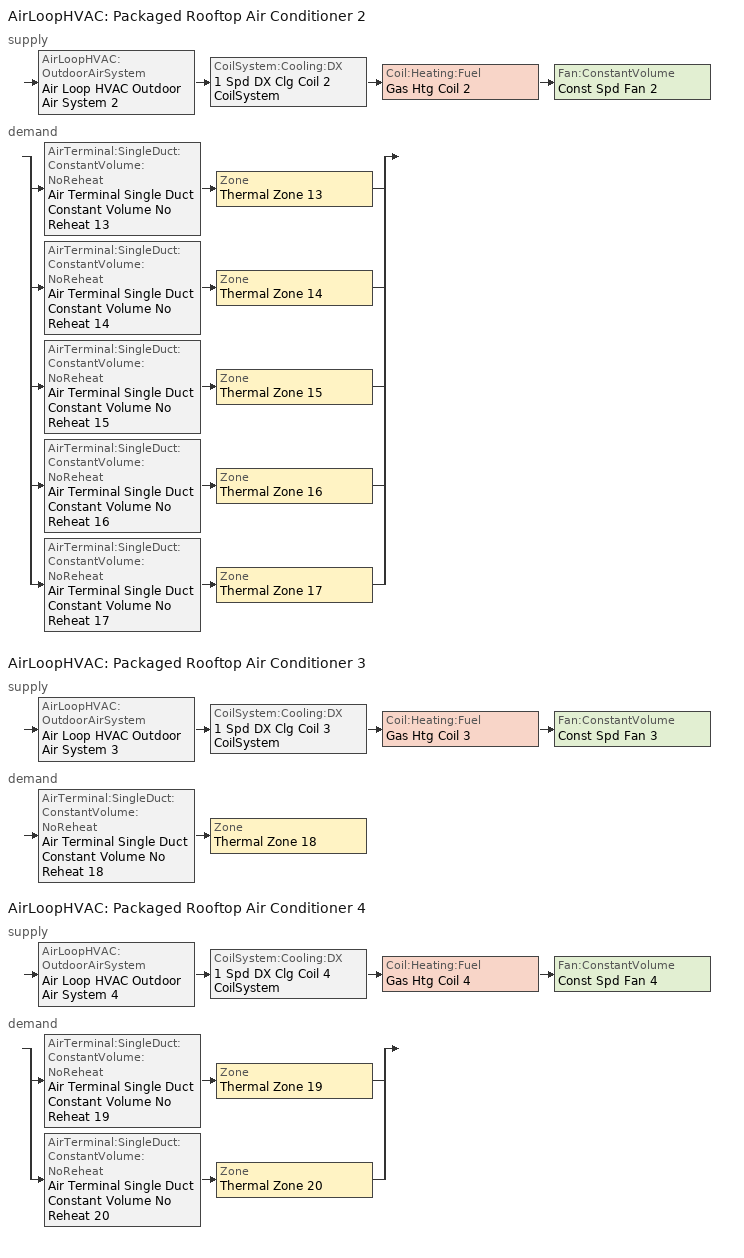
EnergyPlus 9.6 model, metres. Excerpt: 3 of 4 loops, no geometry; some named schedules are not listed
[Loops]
AirLoopHVAC 'Packaged Rooftop Air Conditioner 2'
 supply: AirLoopHVAC:OutdoorAirSystem 'Air Loop HVAC Outdoor Air System 2' > CoilSystem:Cooling:DX '1 Spd DX Clg Coil 2 CoilSystem' > Coil:Heating:Fuel 'Gas Htg Coil 2' > Fan:ConstantVolume 'Const Spd Fan 2'
 demand: split
  | AirTerminal:SingleDuct:ConstantVolume:NoReheat 'Air Terminal Single Duct Constant Volume No Reheat 13' > Zone 'Thermal Zone 13'
  | AirTerminal:SingleDuct:ConstantVolume:NoReheat 'Air Terminal Single Duct Constant Volume No Reheat 14' > Zone 'Thermal Zone 14'
  | AirTerminal:SingleDuct:ConstantVolume:NoReheat 'Air Terminal Single Duct Constant Volume No Reheat 15' > Zone 'Thermal Zone 15'
  | AirTerminal:SingleDuct:ConstantVolume:NoReheat 'Air Terminal Single Duct Constant Volume No Reheat 16' > Zone 'Thermal Zone 16'
  | AirTerminal:SingleDuct:ConstantVolume:NoReheat 'Air Terminal Single Duct Constant Volume No Reheat 17' > Zone 'Thermal Zone 17'
AirLoopHVAC 'Packaged Rooftop Air Conditioner 3'
 supply: AirLoopHVAC:OutdoorAirSystem 'Air Loop HVAC Outdoor Air System 3' > CoilSystem:Cooling:DX '1 Spd DX Clg Coil 3 CoilSystem' > Coil:Heating:Fuel 'Gas Htg Coil 3' > Fan:ConstantVolume 'Const Spd Fan 3'
 demand: AirTerminal:SingleDuct:ConstantVolume:NoReheat 'Air Terminal Single Duct Constant Volume No Reheat 18' > Zone 'Thermal Zone 18'
AirLoopHVAC 'Packaged Rooftop Air Conditioner 4'
 supply: AirLoopHVAC:OutdoorAirSystem 'Air Loop HVAC Outdoor Air System 4' > CoilSystem:Cooling:DX '1 Spd DX Clg Coil 4 CoilSystem' > Coil:Heating:Fuel 'Gas Htg Coil 4' > Fan:ConstantVolume 'Const Spd Fan 4'
 demand: split
  | AirTerminal:SingleDuct:ConstantVolume:NoReheat 'Air Terminal Single Duct Constant Volume No Reheat 19' > Zone 'Thermal Zone 19'
  | AirTerminal:SingleDuct:ConstantVolume:NoReheat 'Air Terminal Single Duct Constant Volume No Reheat 20' > Zone 'Thermal Zone 20'
[Controller:MechanicalVentilation] Availability Schedule=Always On Discrete; Demand Controlled Ventilation=No; System Outdoor Air Method=ZoneSum
Name | Zone or ZoneList Name 1 | Design Specification Outdoor Air Object Name 1 | Zone or ZoneList Name 2 | Design Specification Outdoor Air Object Name 2 | Zone or ZoneList Name 3 | Design Specification Outdoor Air Object Name 3 | Zone or ZoneList Name 4 | Design Specification Outdoor Air Object Name 4 | Zone or ZoneList Name 5 | Design Specification Outdoor Air Object Name 5
Controller Mechanical Ventilation 2 | Thermal Zone 13 | Ventilation 13 | Thermal Zone 14 | Ventilation 14 | Thermal Zone 15 | Ventilation 15 | Thermal Zone 16 | Ventilation 16 | Thermal Zone 17 | Ventilation 17
Controller Mechanical Ventilation 3 | Thermal Zone 18 | Ventilation 18
Controller Mechanical Ventilation 4 | Thermal Zone 19 | Ventilation 19 | Thermal Zone 20 | Ventilation 20
[AirLoopHVAC] Design Supply Air Flow Rate m3/s=AutoSize; Design Return Air Flow Fraction of Supply Air Flow=1
Packaged Rooftop Air Conditioner 2; Packaged Rooftop Air Conditioner 3; Packaged Rooftop Air Conditioner 4
[Sizing:System] Type of Load to Size On=Sensible; Design Outdoor Air Flow Rate m3/s=Autosize; Central Heating Maximum System Air Flow Ratio=0.3; Preheat Design Temperature C=7; Preheat Design Humidity Ratio kgWater/kgDryAir=0.008; Precool Design Temperature C=12.8; Precool Design Humidity Ratio kgWater/kgDryAir=0.008; Type of Zone Sum to Use=NonCoincident; 100% Outdoor Air in Cooling=Yes; 100% Outdoor Air in Heating=Yes; Central Cooling Design Supply Air Humidity Ratio kgWater/kgDryAir=0.0085; Central Heating Design Supply Air Humidity Ratio kgWater/kgDryAir=0.008; Cooling Supply Air Flow Rate Method=DesignDay; Cooling Supply Air Flow Rate m3/s=0; Cooling Supply Air Flow Rate Per Floor Area m3/s-m2=0.00996765; Cooling Fraction of Autosized Cooling Supply Air Flow Rate=1; Cooling Supply Air Flow Rate Per Unit Cooling Capacity m3/s-W=3.94755e-05; Heating Supply Air Flow Rate Method=DesignDay; Heating Supply Air Flow Rate m3/s=0; Heating Supply Air Flow Rate Per Floor Area m3/s-m2=0.00996765; Heating Fraction of Autosized Heating Supply Air Flow Rate=1; Heating Fraction of Autosized Cooling Supply Air Flow Rate=1; Heating Supply Air Flow Rate Per Unit Heating Capacity m3/s-W=3.15882e-05; System Outdoor Air Method=ZoneSum; Zone Maximum Outdoor Air Fraction dimensionless=1; Cooling Design Capacity Method=CoolingDesignCapacity; Cooling Design Capacity W=Autosize; Cooling Design Capacity Per Floor Area W/m2=234.7; Fraction of Autosized Cooling Design Capacity=1; Heating Design Capacity Method=HeatingDesignCapacity; Heating Design Capacity W=Autosize; Heating Design Capacity Per Floor Area W/m2=157; Fraction of Autosized Heating Design Capacity=1; Central Cooling Capacity Control Method=OnOff; Occupant Diversity=Autosize
Name | Central Cooling Design Supply Air Temperature C | Central Heating Design Supply Air Temperature C
Packaged Rooftop Air Conditioner 2 | 18.7 | 41.9
Packaged Rooftop Air Conditioner 3 | 13 | 54.4
Packaged Rooftop Air Conditioner 4 | 18.2 | 42.2
[Controller:OutdoorAir] Minimum Outdoor Air Flow Rate m3/s=0; Maximum Outdoor Air Flow Rate m3/s=Autosize; Economizer Control Action Type=ModulateFlow; Economizer Maximum Limit Dry-Bulb Temperature C=28; Economizer Maximum Limit Enthalpy J/kg=64000; Economizer Minimum Limit Dry-Bulb Temperature C=-100; Lockout Type=NoLockout; Minimum Limit Type=FixedMinimum; High Humidity Control=No; Control High Indoor Humidity Based on Outdoor Humidity Ratio=Yes; Heat Recovery Bypass Control Type=BypassWhenWithinEconomizerLimits
Name | Economizer Control Type | Mechanical Ventilation Controller
Controller Outdoor Air 2 | DifferentialEnthalpy | Controller Mechanical Ventilation 2
Controller Outdoor Air 3 | DifferentialDryBulb | Controller Mechanical Ventilation 3
Controller Outdoor Air 4 | NoEconomizer | Controller Mechanical Ventilation 4
[SetpointManager:MixedAir] Control Variable=Temperature
Name | Setpoint Node or NodeList
Node Air Deck Mixed 2 OS Default SPM | Node Air Deck Mixed 2
Node Air Deck Cooling 2 OS Default SPM | Node Air Deck Cooling 2
Node Air Deck Heating 2 OS Default SPM | Node Air Deck Heating 2
Node Air Deck Mixed 3 OS Default SPM | Node Air Deck Mixed 3
Node Air Deck Cooling 3 OS Default SPM | Node Air Deck Cooling 3
Node Air Deck Heating 3 OS Default SPM | Node Air Deck Heating 3
Node Air Deck Mixed 4 OS Default SPM | Node Air Deck Mixed 4
Node Air Deck Cooling 4 OS Default SPM | Node Air Deck Cooling 4
Node Air Deck Heating 4 OS Default SPM | Node Air Deck Heating 4
[CoilSystem:Cooling:DX] Availability Schedule=Always On Discrete hvac_library
Name | Cooling Coil
1 Spd DX Clg Coil 2 CoilSystem | 1 Spd DX Clg Coil 2
1 Spd DX Clg Coil 3 CoilSystem | 1 Spd DX Clg Coil 3
1 Spd DX Clg Coil 4 CoilSystem | 1 Spd DX Clg Coil 4
[Coil:Cooling:DX:SingleSpeed] Availability Schedule=Always On Discrete hvac_library; Gross Rated Total Cooling Capacity W=Autosize; Gross Rated Sensible Heat Ratio=Autosize; Rated Air Flow Rate m3/s=Autosize; Rated Evaporator Fan Power Per Volume Flow Rate W/(m3/s)=773.3; Total Cooling Capacity Function of Temperature Curve=OS:Curve:Biquadratic 1; Total Cooling Capacity Function of Flow Fraction Curve=OS:Curve:Quadratic 1; Energy Input Ratio Function of Temperature Curve=OS:Curve:Biquadratic 2; Energy Input Ratio Function of Flow Fraction Curve=OS:Curve:Quadratic 2; Part Load Fraction Correlation Curve=OS:Curve:Quadratic 3; Minimum Outdoor Dry-Bulb Temperature for Compressor Operation C=-25; Condenser Type=AirCooled; Evaporative Condenser Effectiveness=0; Evaporative Condenser Air Flow Rate m3/s=Autosize; Evaporative Condenser Pump Rated Power Consumption W=Autosize; Crankcase Heater Capacity W=0; Maximum Outdoor Dry-Bulb Temperature for Crankcase Heater Operation C=0; Basin Heater Capacity W/K=0; Basin Heater Setpoint Temperature C=10
Name | Gross Rated Cooling COP W/W
1 Spd DX Clg Coil 2 | 3.55
1 Spd DX Clg Coil 3 | 4.22
1 Spd DX Clg Coil 4 | 4.04
[Coil:Heating:Fuel] Availability Schedule=Always On Discrete hvac_library; Parasitic Electric Load W=0; Parasitic Fuel Load W=0
Name | Fuel Type | Burner Efficiency | Nominal Capacity W
Gas Htg Coil 2 | Coal | 0.82 | 49254
Gas Htg Coil 3 | NaturalGas | 0.72 | Autosize
Gas Htg Coil 4 | NaturalGas | 0.89 | Autosize
[Fan:ConstantVolume] Availability Schedule=Always On Discrete; Motor Efficiency=0.9; Motor In Airstream Fraction=1
Name | Fan Total Efficiency | Pressure Rise Pa | Maximum Flow Rate m3/s
Const Spd Fan 2 | 0.85 | 346 | 138.49
Const Spd Fan 3 | 0.87 | 1707 | 89.2
Const Spd Fan 4 | 0.78 | 1668 | Autosize
[SetpointManager:Scheduled] Control Variable=Temperature
Name | Schedule | Setpoint Node or NodeList
Setpoint Manager Scheduled Air Duck 2 | Deck_Temperature 2 | Node Air Deck Supply 2
Setpoint Manager Scheduled Air Duck 3 | Deck_Temperature 3 | Node Air Deck Supply 3
Setpoint Manager Scheduled Air Duck 4 | Deck_Temperature 4 | Node Air Deck Supply 4
[ZoneControl:Thermostat] Temperature Difference Between Cutout And Setpoint deltaC=0
Name | Zone or ZoneList | Control Type Schedule | Control 1
Thermal Zone 13 Thermostat | Thermal Zone 13 | Thermal Zone 13 Thermostat Schedule | Thermostat Setpoint Dual Setpoint 13
Thermal Zone 14 Thermostat | Thermal Zone 14 | Thermal Zone 14 Thermostat Schedule | Thermostat Setpoint Dual Setpoint 14
Thermal Zone 15 Thermostat | Thermal Zone 15 | Thermal Zone 15 Thermostat Schedule | Thermostat Setpoint Dual Setpoint 15
Thermal Zone 16 Thermostat | Thermal Zone 16 | Thermal Zone 16 Thermostat Schedule | Thermostat Setpoint Dual Setpoint 16
Thermal Zone 17 Thermostat | Thermal Zone 17 | Thermal Zone 17 Thermostat Schedule | Thermostat Setpoint Dual Setpoint 17
Thermal Zone 18 Thermostat | Thermal Zone 18 | Thermal Zone 18 Thermostat Schedule | Thermostat Setpoint Dual Setpoint 18
Thermal Zone 19 Thermostat | Thermal Zone 19 | Thermal Zone 19 Thermostat Schedule | Thermostat Setpoint Dual Setpoint 19
Thermal Zone 20 Thermostat | Thermal Zone 20 | Thermal Zone 20 Thermostat Schedule | Thermostat Setpoint Dual Setpoint 20
[ThermostatSetpoint:DualSetpoint]
Name | Heating Setpoint Temperature Schedule | Cooling Setpoint Temperature Schedule
Thermostat Setpoint Dual Setpoint 13 | HtgSetp 13 | ClgSetp 13
Thermostat Setpoint Dual Setpoint 14 | HtgSetp 14 | ClgSetp 14
Thermostat Setpoint Dual Setpoint 15 | HtgSetp 15 | ClgSetp 15
Thermostat Setpoint Dual Setpoint 16 | HtgSetp 16 | ClgSetp 16
Thermostat Setpoint Dual Setpoint 17 | HtgSetp 17 | ClgSetp 17
Thermostat Setpoint Dual Setpoint 18 | HtgSetp 18 | ClgSetp 18
Thermostat Setpoint Dual Setpoint 19 | HtgSetp 19 | ClgSetp 19
Thermostat Setpoint Dual Setpoint 20 | HtgSetp 20 | ClgSetp 20
[AirTerminal:SingleDuct:ConstantVolume:NoReheat] Availability Schedule=Always On Discrete; Maximum Air Flow Rate m3/s=AutoSize
Air Terminal Single Duct Constant Volume No Reheat 13; Air Terminal Single Duct Constant Volume No Reheat 14; Air Terminal Single Duct Constant Volume No Reheat 15; Air Terminal Single Duct Constant Volume No Reheat 16; Air Terminal Single Duct Constant Volume No Reheat 17; Air Terminal Single Duct Constant Volume No Reheat 18; Air Terminal Single Duct Constant Volume No Reheat 19; Air Terminal Single Duct Constant Volume No Reheat 20
[Zone equipment]
Thermal Zone 13: Air Terminal Single Duct Constant Volume No Reheat 13
Thermal Zone 14: Air Terminal Single Duct Constant Volume No Reheat 14
Thermal Zone 15: Air Terminal Single Duct Constant Volume No Reheat 15
Thermal Zone 16: Air Terminal Single Duct Constant Volume No Reheat 16
Thermal Zone 17: Air Terminal Single Duct Constant Volume No Reheat 17
Thermal Zone 18: Air Terminal Single Duct Constant Volume No Reheat 18
Thermal Zone 19: Air Terminal Single Duct Constant Volume No Reheat 19
Thermal Zone 20: Air Terminal Single Duct Constant Volume No Reheat 20
[Sizing:Zone] Zone Cooling Design Supply Air Temperature Input Method=SupplyAirTemperature; Zone Cooling Design Supply Air Temperature Difference deltaC=11.11; Zone Heating Design Supply Air Temperature Input Method=SupplyAirTemperature; Zone Heating Design Supply Air Temperature Difference deltaC=11.11; Zone Cooling Design Supply Air Humidity Ratio kgWater/kgDryAir=0.0085; Zone Heating Design Supply Air Humidity Ratio kgWater/kgDryAir=0.008; Cooling Design Air Flow Method=DesignDay; Cooling Design Air Flow Rate m3/s=0; Cooling Minimum Air Flow per Zone Floor Area m3/s-m2=0.000762; Cooling Minimum Air Flow m3/s=0; Cooling Minimum Air Flow Fraction=0; Heating Design Air Flow Method=DesignDay; Heating Design Air Flow Rate m3/s=0; Heating Maximum Air Flow per Zone Floor Area m3/s-m2=0.002032; Heating Maximum Air Flow m3/s=0.141576; Heating Maximum Air Flow Fraction=0.3; Account for Dedicated Outdoor Air System=No
Name | Zone Cooling Design Supply Air Temperature C | Zone Heating Design Supply Air Temperature C | Design Specification Outdoor Air Object
Thermal Zone 13 | 18.7 | 41.9 | Ventilation 13
Thermal Zone 14 | 18.7 | 41.9 | Ventilation 14
Thermal Zone 15 | 18.7 | 41.9 | Ventilation 15
Thermal Zone 16 | 18.7 | 41.9 | Ventilation 16
Thermal Zone 17 | 18.7 | 41.9 | Ventilation 17
Thermal Zone 18 | 13 | 54.4 | Ventilation 18
Thermal Zone 19 | 18.2 | 42.2 | Ventilation 19
Thermal Zone 20 | 18.2 | 42.2 | Ventilation 20
[DesignSpecification:OutdoorAir] Outdoor Air Method=Sum; Outdoor Air Flow per Person m3/s-person=0; Outdoor Air Flow per Zone Floor Area m3/s-m2=0; Outdoor Air Flow per Zone m3/s=0
Name | Outdoor Air Flow Air Changes per Hour 1/hr
Ventilation 13; Ventilation 14; Ventilation 15; Ventilation 16; Ventilation 17 | 1.46
Ventilation 18 | 0.79
Ventilation 19; Ventilation 20 | 3.29
[Schedule:Day:Interval]
HtgSetp Summer Design Day 13; HtgSetp Summer Design Day 14; HtgSetp Summer Design Day 15; HtgSetp Summer Design Day 16; HtgSetp Summer Design Day 17: No, 24:00, 15.6
HtgSetp Winter Design Day 13; HtgSetp Winter Design Day 14; HtgSetp Winter Design Day 15; HtgSetp Winter Design Day 16; HtgSetp Winter Design Day 17: No, 24:00, 21
ClgSetp Summer Design Day 13; ClgSetp Summer Design Day 14; ClgSetp Summer Design Day 15; ClgSetp Summer Design Day 16; ClgSetp Summer Design Day 17: No, 06:00, 26.7, 22:00, 24, 24:00, 26.7
ClgSetp Winter Design Day 13; ClgSetp Winter Design Day 14; ClgSetp Winter Design Day 15; ClgSetp Winter Design Day 16; ClgSetp Winter Design Day 17: No, 24:00, 26.7
ClgSetp Default Schedule 13; ClgSetp Default Schedule 14; ClgSetp Default Schedule 15; ClgSetp Default Schedule 16; ClgSetp Default Schedule 17: Temperature 37, No, 01:00, 28.7, 02:00, 28.7, 03:00, 28.7, 04:00, 28.7, 05:00, 28.7, 06:00, 28.7, 07:00, 25.7, 08:00, 25.7, 09:00, 25.7, 10:00, 25.7, 11:00, 25.7, 12:00, 25.7, 13:00, 25.7, 14:00, 25.7, 15:00, 25.7, 16:00, 25.7, 17:00, 25.7, 18:00, 25.7, 19:00, 25.7, 20:00, 25.7, 21:00, 28.7, 22:00, 28.7, 23:00, 28.7, 24:00, 28.7
HtgSetp Default Schedule 13; HtgSetp Default Schedule 14; HtgSetp Default Schedule 15; HtgSetp Default Schedule 16; HtgSetp Default Schedule 17: Temperature 36, No, 01:00, 22.2, 02:00, 22.2, 03:00, 22.2, 04:00, 22.2, 05:00, 22.2, 06:00, 22.2, 07:00, 19, 08:00, 19, 09:00, 19, 10:00, 19, 11:00, 19, 12:00, 19, 13:00, 19, 14:00, 19, 15:00, 19, 16:00, 19, 17:00, 19, 18:00, 19, 19:00, 19, 20:00, 19, 21:00, 22.2, 22:00, 22.2, 23:00, 22.2, 24:00, 22.2
Deck_Temperature_Default 2; Deck_Temperature_Summer_Design_Day 2; Deck_Temperature_Winter_Design_Day 2: No, 24:00, 18.7
Deck_Temperature_Default 3; Deck_Temperature_Summer_Design_Day 3; Deck_Temperature_Winter_Design_Day 3: No, 24:00, 13
Deck_Temperature_Default 4; Deck_Temperature_Summer_Design_Day 4; Deck_Temperature_Winter_Design_Day 4: No, 24:00, 18.2
[Schedule:Week:Daily]
HtgSetp 13 Week Rule - Jan1-Dec31: HtgSetp Default Schedule 13, HtgSetp Default Schedule 13, HtgSetp Default Schedule 13, HtgSetp Default Schedule 13, HtgSetp Default Schedule 13, HtgSetp Default Schedule 13, HtgSetp Default Schedule 13, HtgSetp Default Schedule 13, HtgSetp Summer Design Day 13, HtgSetp Winter Design Day 13, HtgSetp Default Schedule 13, HtgSetp Default Schedule 13
ClgSetp 13 Week Rule - Jan1-Dec31: ClgSetp Default Schedule 13, ClgSetp Default Schedule 13, ClgSetp Default Schedule 13, ClgSetp Default Schedule 13, ClgSetp Default Schedule 13, ClgSetp Default Schedule 13, ClgSetp Default Schedule 13, ClgSetp Default Schedule 13, ClgSetp Summer Design Day 13, ClgSetp Winter Design Day 13, ClgSetp Default Schedule 13, ClgSetp Default Schedule 13
HtgSetp 14 Week Rule - Jan1-Dec31: HtgSetp Default Schedule 14, HtgSetp Default Schedule 14, HtgSetp Default Schedule 14, HtgSetp Default Schedule 14, HtgSetp Default Schedule 14, HtgSetp Default Schedule 14, HtgSetp Default Schedule 14, HtgSetp Default Schedule 14, HtgSetp Summer Design Day 14, HtgSetp Winter Design Day 14, HtgSetp Default Schedule 14, HtgSetp Default Schedule 14
ClgSetp 14 Week Rule - Jan1-Dec31: ClgSetp Default Schedule 14, ClgSetp Default Schedule 14, ClgSetp Default Schedule 14, ClgSetp Default Schedule 14, ClgSetp Default Schedule 14, ClgSetp Default Schedule 14, ClgSetp Default Schedule 14, ClgSetp Default Schedule 14, ClgSetp Summer Design Day 14, ClgSetp Winter Design Day 14, ClgSetp Default Schedule 14, ClgSetp Default Schedule 14
HtgSetp 15 Week Rule - Jan1-Dec31: HtgSetp Default Schedule 15, HtgSetp Default Schedule 15, HtgSetp Default Schedule 15, HtgSetp Default Schedule 15, HtgSetp Default Schedule 15, HtgSetp Default Schedule 15, HtgSetp Default Schedule 15, HtgSetp Default Schedule 15, HtgSetp Summer Design Day 15, HtgSetp Winter Design Day 15, HtgSetp Default Schedule 15, HtgSetp Default Schedule 15
ClgSetp 15 Week Rule - Jan1-Dec31: ClgSetp Default Schedule 15, ClgSetp Default Schedule 15, ClgSetp Default Schedule 15, ClgSetp Default Schedule 15, ClgSetp Default Schedule 15, ClgSetp Default Schedule 15, ClgSetp Default Schedule 15, ClgSetp Default Schedule 15, ClgSetp Summer Design Day 15, ClgSetp Winter Design Day 15, ClgSetp Default Schedule 15, ClgSetp Default Schedule 15
HtgSetp 16 Week Rule - Jan1-Dec31: HtgSetp Default Schedule 16, HtgSetp Default Schedule 16, HtgSetp Default Schedule 16, HtgSetp Default Schedule 16, HtgSetp Default Schedule 16, HtgSetp Default Schedule 16, HtgSetp Default Schedule 16, HtgSetp Default Schedule 16, HtgSetp Summer Design Day 16, HtgSetp Winter Design Day 16, HtgSetp Default Schedule 16, HtgSetp Default Schedule 16
ClgSetp 16 Week Rule - Jan1-Dec31: ClgSetp Default Schedule 16, ClgSetp Default Schedule 16, ClgSetp Default Schedule 16, ClgSetp Default Schedule 16, ClgSetp Default Schedule 16, ClgSetp Default Schedule 16, ClgSetp Default Schedule 16, ClgSetp Default Schedule 16, ClgSetp Summer Design Day 16, ClgSetp Winter Design Day 16, ClgSetp Default Schedule 16, ClgSetp Default Schedule 16
HtgSetp 17 Week Rule - Jan1-Dec31: HtgSetp Default Schedule 17, HtgSetp Default Schedule 17, HtgSetp Default Schedule 17, HtgSetp Default Schedule 17, HtgSetp Default Schedule 17, HtgSetp Default Schedule 17, HtgSetp Default Schedule 17, HtgSetp Default Schedule 17, HtgSetp Summer Design Day 17, HtgSetp Winter Design Day 17, HtgSetp Default Schedule 17, HtgSetp Default Schedule 17
ClgSetp 17 Week Rule - Jan1-Dec31: ClgSetp Default Schedule 17, ClgSetp Default Schedule 17, ClgSetp Default Schedule 17, ClgSetp Default Schedule 17, ClgSetp Default Schedule 17, ClgSetp Default Schedule 17, ClgSetp Default Schedule 17, ClgSetp Default Schedule 17, ClgSetp Summer Design Day 17, ClgSetp Winter Design Day 17, ClgSetp Default Schedule 17, ClgSetp Default Schedule 17
HtgSetp 18 Week Rule - Jan1-Dec31: HtgSetp Default Schedule 18, HtgSetp Default Schedule 18, HtgSetp Default Schedule 18, HtgSetp Default Schedule 18, HtgSetp Default Schedule 18, HtgSetp Default Schedule 18, HtgSetp Default Schedule 18, HtgSetp Default Schedule 18, HtgSetp Summer Design Day 18, HtgSetp Winter Design Day 18, HtgSetp Default Schedule 18, HtgSetp Default Schedule 18
ClgSetp 18 Week Rule - Jan1-Dec31: ClgSetp Default Schedule 18, ClgSetp Default Schedule 18, ClgSetp Default Schedule 18, ClgSetp Default Schedule 18, ClgSetp Default Schedule 18, ClgSetp Default Schedule 18, ClgSetp Default Schedule 18, ClgSetp Default Schedule 18, ClgSetp Summer Design Day 18, ClgSetp Winter Design Day 18, ClgSetp Default Schedule 18, ClgSetp Default Schedule 18
HtgSetp 19 Week Rule - Jan1-Dec31: HtgSetp Default Schedule 19, HtgSetp Default Schedule 19, HtgSetp Default Schedule 19, HtgSetp Default Schedule 19, HtgSetp Default Schedule 19, HtgSetp Default Schedule 19, HtgSetp Default Schedule 19, HtgSetp Default Schedule 19, HtgSetp Summer Design Day 19, HtgSetp Winter Design Day 19, HtgSetp Default Schedule 19, HtgSetp Default Schedule 19
ClgSetp 19 Week Rule - Jan1-Dec31: ClgSetp Default Schedule 19, ClgSetp Default Schedule 19, ClgSetp Default Schedule 19, ClgSetp Default Schedule 19, ClgSetp Default Schedule 19, ClgSetp Default Schedule 19, ClgSetp Default Schedule 19, ClgSetp Default Schedule 19, ClgSetp Summer Design Day 19, ClgSetp Winter Design Day 19, ClgSetp Default Schedule 19, ClgSetp Default Schedule 19
HtgSetp 20 Week Rule - Jan1-Dec31: HtgSetp Default Schedule 20, HtgSetp Default Schedule 20, HtgSetp Default Schedule 20, HtgSetp Default Schedule 20, HtgSetp Default Schedule 20, HtgSetp Default Schedule 20, HtgSetp Default Schedule 20, HtgSetp Default Schedule 20, HtgSetp Summer Design Day 20, HtgSetp Winter Design Day 20, HtgSetp Default Schedule 20, HtgSetp Default Schedule 20
ClgSetp 20 Week Rule - Jan1-Dec31: ClgSetp Default Schedule 20, ClgSetp Default Schedule 20, ClgSetp Default Schedule 20, ClgSetp Default Schedule 20, ClgSetp Default Schedule 20, ClgSetp Default Schedule 20, ClgSetp Default Schedule 20, ClgSetp Default Schedule 20, ClgSetp Summer Design Day 20, ClgSetp Winter Design Day 20, ClgSetp Default Schedule 20, ClgSetp Default Schedule 20
Deck_Temperature 2 Week Rule - Jan1-Dec31: Deck_Temperature_Default 2, Deck_Temperature_Default 2, Deck_Temperature_Default 2, Deck_Temperature_Default 2, Deck_Temperature_Default 2, Deck_Temperature_Default 2, Deck_Temperature_Default 2, Deck_Temperature_Default 2, Deck_Temperature_Summer_Design_Day 2, Deck_Temperature_Winter_Design_Day 2, Deck_Temperature_Default 2, Deck_Temperature_Default 2
Deck_Temperature 3 Week Rule - Jan1-Dec31: Deck_Temperature_Default 3, Deck_Temperature_Default 3, Deck_Temperature_Default 3, Deck_Temperature_Default 3, Deck_Temperature_Default 3, Deck_Temperature_Default 3, Deck_Temperature_Default 3, Deck_Temperature_Default 3, Deck_Temperature_Summer_Design_Day 3, Deck_Temperature_Winter_Design_Day 3, Deck_Temperature_Default 3, Deck_Temperature_Default 3
Deck_Temperature 4 Week Rule - Jan1-Dec31: Deck_Temperature_Default 4, Deck_Temperature_Default 4, Deck_Temperature_Default 4, Deck_Temperature_Default 4, Deck_Temperature_Default 4, Deck_Temperature_Default 4, Deck_Temperature_Default 4, Deck_Temperature_Default 4, Deck_Temperature_Summer_Design_Day 4, Deck_Temperature_Winter_Design_Day 4, Deck_Temperature_Default 4, Deck_Temperature_Default 4
[Schedule:Year]
HtgSetp 13: HtgSetp 13 Week Rule - Jan1-Dec31, 1, 1, 12, 31
ClgSetp 13: ClgSetp 13 Week Rule - Jan1-Dec31, 1, 1, 12, 31
HtgSetp 14: HtgSetp 14 Week Rule - Jan1-Dec31, 1, 1, 12, 31
ClgSetp 14: ClgSetp 14 Week Rule - Jan1-Dec31, 1, 1, 12, 31
HtgSetp 15: HtgSetp 15 Week Rule - Jan1-Dec31, 1, 1, 12, 31
ClgSetp 15: ClgSetp 15 Week Rule - Jan1-Dec31, 1, 1, 12, 31
HtgSetp 16: HtgSetp 16 Week Rule - Jan1-Dec31, 1, 1, 12, 31
ClgSetp 16: ClgSetp 16 Week Rule - Jan1-Dec31, 1, 1, 12, 31
HtgSetp 17: HtgSetp 17 Week Rule - Jan1-Dec31, 1, 1, 12, 31
ClgSetp 17: ClgSetp 17 Week Rule - Jan1-Dec31, 1, 1, 12, 31
HtgSetp 18: HtgSetp 18 Week Rule - Jan1-Dec31, 1, 1, 12, 31
ClgSetp 18: ClgSetp 18 Week Rule - Jan1-Dec31, 1, 1, 12, 31
HtgSetp 19: HtgSetp 19 Week Rule - Jan1-Dec31, 1, 1, 12, 31
ClgSetp 19: ClgSetp 19 Week Rule - Jan1-Dec31, 1, 1, 12, 31
HtgSetp 20: HtgSetp 20 Week Rule - Jan1-Dec31, 1, 1, 12, 31
ClgSetp 20: ClgSetp 20 Week Rule - Jan1-Dec31, 1, 1, 12, 31
Deck_Temperature 2: Deck_Temperature 2 Week Rule - Jan1-Dec31, 1, 1, 12, 31
Deck_Temperature 3: Deck_Temperature 3 Week Rule - Jan1-Dec31, 1, 1, 12, 31
Deck_Temperature 4: Deck_Temperature 4 Week Rule - Jan1-Dec31, 1, 1, 12, 31
[Schedule:Compact]
Thermal Zone 13 Thermostat Schedule; Thermal Zone 14 Thermostat Schedule; Thermal Zone 15 Thermostat Schedule; Thermal Zone 16 Thermostat Schedule; Thermal Zone 17 Thermostat Schedule; Thermal Zone 18 Thermostat Schedule; Thermal Zone 19 Thermostat Schedule; Thermal Zone 20 Thermostat Schedule: Through: 12/31, For: AllDays, Until: 24:00, 4
[Curve:Biquadratic] Minimum Value of x=17; Maximum Value of x=22; Minimum Value of y=13; Maximum Value of y=46
Name | Coefficient1 Constant | Coefficient2 x | Coefficient3 x**2 | Coefficient4 y | Coefficient5 y**2 | Coefficient6 x*y
OS:Curve:Biquadratic 1 | 0.42415 | 0.04426 | -0.00042 | 0.00333 | -8e-05 | -0.00021
OS:Curve:Biquadratic 2 | 1.23649 | -0.02431 | 0.00057 | -0.01434 | 0.00063 | -0.00038
[Curve:Quadratic]
Name | Coefficient1 Constant | Coefficient2 x | Coefficient3 x**2 | Minimum Value of x | Maximum Value of x
OS:Curve:Quadratic 1 | 0.77136 | 0.34053 | -0.11088 | 0.75918 | 1.13877
OS:Curve:Quadratic 2 | 1.2055 | -0.32953 | 0.12308 | 0.75918 | 1.13877
OS:Curve:Quadratic 3 | 0.771 | 0.229 | 0 | 0 | 1
[Schedule:Constant]
Always On Discrete; Always On Discrete hvac_library: 1
